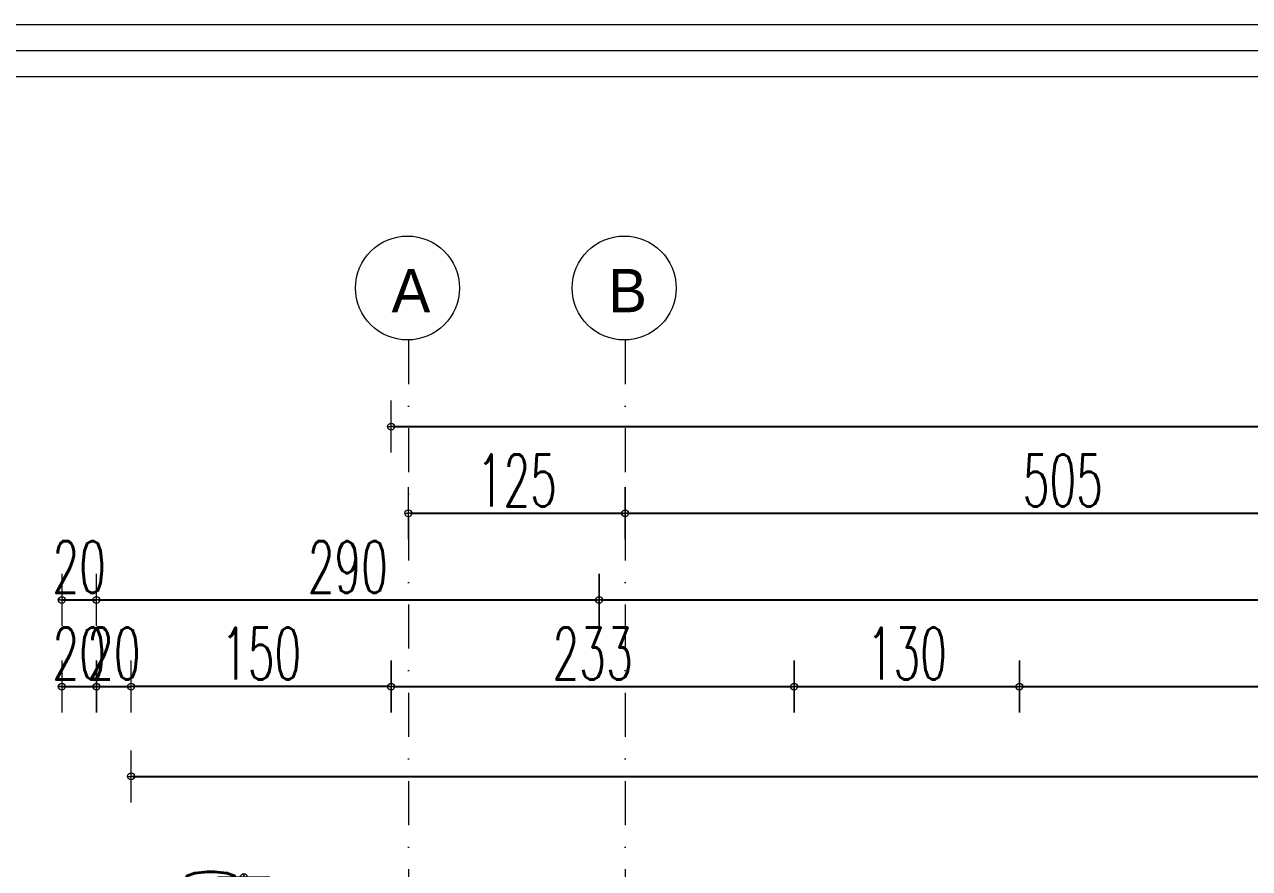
# Model space of a CAD drawing. Header units: millimetres. Extents: x -16104 to 67872, y -88009 to 12107.
# Drawn here: x 28793 to 29500, y 11620 to 12107 of the extents above; entities that cross this region are included whole.
import ezdxf

# ---------------------------------------------------------------- set-up
doc = ezdxf.new("R2010")
doc.units = ezdxf.units.MM
doc.linetypes.add('ACAD_ISO07W100', pattern=[3, 0, -3])
doc.linetypes.add('DASHDOTX2', pattern=[50.8, 25.4, -12.7, 0, -12.7])
doc.layers.get('0').update_dxf_attribs({"color": 241})
for name, color, linetype, lineweight in [('AKS', 1, 'ACAD_ISO07W100', 5), ('akslar', 144, 'Continuous', 20), ('c05', 32, 'Continuous', 13), ('OLCU', 54, 'Continuous', 13)]:
    doc.layers.add(name, color=color, linetype=linetype, lineweight=lineweight)
doc.styles.add('DIM', font='Txttw.shx', dxfattribs={"width": 0.6})
doc.dimstyles.new('50', dxfattribs={"dimscale": 0, "dimtxt": 30, "dimasz": 1, "dimexe": 0, "dimexo": 2, "dimgap": 4, "dimtad": 1, "dimdec": 0, "dimzin": 0, "dimdsep": 46, "dimtxsty": 'DIM', "dimblk1": 'DOT', "dimblk2": 'DOT', "dimsah": 1, "dimcen": 1.5, "dimdle": 3, "dimse1": 1, "dimse2": 1, "dimclrd": 256, "dimclre": 9, "dimclrt": 256, "dimadec": 0, "dimazin": 0, "dimtfac": 0.24, "dimtdec": 0, "dimtix": 1, "dimtmove": 2, "dimatfit": 3, "dimldrblk": 'DOT', "dimfxl": 0, "dimtolj": 1, "dimtzin": 15, "dimarcsym": 0})

# ---------------------------------------------------------------- blocks, each defined once
blk = doc.blocks.new('DOT')
for p, q in [((0, 15), (0, -15)), ((-2, 0), (0, 0)), ((2, 0), (0, 0))]:
    blk.add_line(p, q)
blk.add_circle((0, 0), 2)
blk = doc.blocks.new('*D2036')
at = {"layer": 'Defpoints', "color": 0, "transparency": 16777216}
for p in [(28919.93, 11615.04), (28919.93, 11595.04), (28919.93, 11595.04)]:
    blk.add_point(p, dxfattribs=at)
at = {"layer": 'OLCU', "lineweight": -2, "transparency": 16777216}
for p, q in [((28919.93, 11616.04), (28919.93, 11617.04)), ((28919.93, 11615.04), (28919.93, 11595.04)), ((28919.93, 11594.04), (28919.93, 11593.04))]:
    blk.add_line(p, q, dxfattribs=at)
for p, rotation in [((28919.93, 11615.04), 270), ((28919.93, 11595.04), 90)]:
    blk.add_blockref('DOT', p, dxfattribs=dict(at, rotation=rotation))
at = {"layer": 'OLCU', "transparency": 16777216, "insert": (28900.93, 11605.04), "char_height": 30, "attachment_point": 5, "rotation": 90, "style": 'DIM'}
blk.add_mtext('\\A1;20', dxfattribs=at)
blk = doc.blocks.new('*D2400')
at = {"layer": 'Defpoints', "color": 0, "transparency": 16777216}
for p in [(29237.43, 11725.04), (29004.93, 11675.04), (29237.43, 11675.04)]:
    blk.add_point(p, dxfattribs=at)
at = {"layer": 'OLCU', "lineweight": -2, "transparency": 16777216}
blk.add_line((29005.93, 11725.04), (29236.43, 11725.04), dxfattribs=at)
at = {"layer": 'OLCU', "lineweight": -2, "transparency": 16777216, "rotation": 180}
blk.add_blockref('DOT', (29004.93, 11725.04), dxfattribs=at)
at = {"layer": 'OLCU', "lineweight": -2, "transparency": 16777216}
blk.add_blockref('DOT', (29237.43, 11725.04), dxfattribs=at)
at = {"layer": 'OLCU', "transparency": 16777216, "insert": (29121.18, 11744.04), "char_height": 30, "attachment_point": 5, "style": 'DIM'}
blk.add_mtext('\\A1;233', dxfattribs=at)
blk = doc.blocks.new('*D2178')
at = {"layer": 'Defpoints', "color": 0, "transparency": 16777216}
for p in [(29367.43, 11725.04), (29237.43, 11675.04), (29367.43, 11675.04)]:
    blk.add_point(p, dxfattribs=at)
at = {"layer": 'OLCU', "lineweight": -2, "transparency": 16777216}
blk.add_line((29238.43, 11725.04), (29366.43, 11725.04), dxfattribs=at)
at = {"layer": 'OLCU', "lineweight": -2, "transparency": 16777216, "rotation": 180}
blk.add_blockref('DOT', (29237.43, 11725.04), dxfattribs=at)
at = {"layer": 'OLCU', "lineweight": -2, "transparency": 16777216}
blk.add_blockref('DOT', (29367.43, 11725.04), dxfattribs=at)
at = {"layer": 'OLCU', "transparency": 16777216, "insert": (29302.43, 11744.04), "char_height": 30, "attachment_point": 5, "style": 'DIM'}
blk.add_mtext('\\A1;130', dxfattribs=at)
blk = doc.blocks.new('*D2179')
at = {"layer": 'Defpoints', "color": 0, "transparency": 16777216}
for p in [(29802.43, 11725.04), (29367.43, 11675.04), (29802.43, 11675.04)]:
    blk.add_point(p, dxfattribs=at)
at = {"layer": 'OLCU', "lineweight": -2, "transparency": 16777216}
blk.add_line((29368.43, 11725.04), (29801.43, 11725.04), dxfattribs=at)
at = {"layer": 'OLCU', "lineweight": -2, "transparency": 16777216, "rotation": 180}
blk.add_blockref('DOT', (29367.43, 11725.04), dxfattribs=at)
at = {"layer": 'OLCU', "lineweight": -2, "transparency": 16777216}
blk.add_blockref('DOT', (29802.43, 11725.04), dxfattribs=at)
at = {"layer": 'OLCU', "transparency": 16777216, "insert": (29584.93, 11744.04), "char_height": 30, "attachment_point": 5, "style": 'DIM'}
blk.add_mtext('\\A1;435', dxfattribs=at)
blk = doc.blocks.new('*D2186')
at = {"layer": 'Defpoints', "color": 0, "transparency": 16777216}
for p in [(29124.93, 11775.04), (30934.93, 11775.04), (30934.93, 11740.04)]:
    blk.add_point(p, dxfattribs=at)
at = {"layer": 'OLCU', "lineweight": -2, "transparency": 16777216}
blk.add_line((29125.93, 11775.04), (30933.93, 11775.04), dxfattribs=at)
at = {"layer": 'OLCU', "lineweight": -2, "transparency": 16777216, "rotation": 180}
blk.add_blockref('DOT', (29124.93, 11775.04), dxfattribs=at)
at = {"layer": 'OLCU', "lineweight": -2, "transparency": 16777216}
blk.add_blockref('DOT', (30934.93, 11775.04), dxfattribs=at)
at = {"layer": 'OLCU', "transparency": 16777216, "insert": (30029.93, 11794.04), "char_height": 30, "attachment_point": 5, "style": 'DIM'}
blk.add_mtext('\\A1;1810', dxfattribs=at)
blk = doc.blocks.new('*D2187')
at = {"layer": 'Defpoints', "color": 0, "transparency": 16777216}
for p in [(29004.93, 11790.04), (29014.91, 10777.83), (29014.91, 10742.83)]:
    blk.add_point(p, dxfattribs=at)
at = {"layer": 'OLCU', "lineweight": -2, "transparency": 16777216}
for p, q in [((29003.93, 10777.83), (29002.93, 10777.83)), ((29004.93, 10777.83), (29014.91, 10777.83)), ((29015.91, 10777.83), (29016.91, 10777.83))]:
    blk.add_line(p, q, dxfattribs=at)
blk.add_blockref('DOT', (29004.93, 10777.83), dxfattribs=at)
at = {"layer": 'OLCU', "lineweight": -2, "transparency": 16777216, "rotation": 180}
blk.add_blockref('DOT', (29014.91, 10777.83), dxfattribs=at)
at = {"layer": 'OLCU', "transparency": 16777216, "insert": (29009.92, 10796.83), "char_height": 30, "attachment_point": 5, "style": 'DIM'}
blk.add_mtext('\\A1;10', dxfattribs=at)
blk = doc.blocks.new('*D2188')
at = {"layer": 'Defpoints', "color": 0, "transparency": 16777216}
for p in [(29014.91, 11825.04), (29139.93, 11825.04), (29139.93, 11825.04)]:
    blk.add_point(p, dxfattribs=at)
at = {"layer": 'OLCU', "lineweight": -2, "transparency": 16777216}
blk.add_line((29015.91, 11825.04), (29138.93, 11825.04), dxfattribs=at)
at = {"layer": 'OLCU', "lineweight": -2, "transparency": 16777216, "rotation": 180}
blk.add_blockref('DOT', (29014.91, 11825.04), dxfattribs=at)
at = {"layer": 'OLCU', "lineweight": -2, "transparency": 16777216}
blk.add_blockref('DOT', (29139.93, 11825.04), dxfattribs=at)
at = {"layer": 'OLCU', "transparency": 16777216, "insert": (29077.42, 11844.04), "char_height": 30, "attachment_point": 5, "style": 'DIM'}
blk.add_mtext('\\A1;125', dxfattribs=at)
blk = doc.blocks.new('*D2189')
at = {"layer": 'Defpoints', "color": 0, "transparency": 16777216}
for p in [(29139.93, 11825.04), (29644.89, 11825.04), (29644.89, 10777.83)]:
    blk.add_point(p, dxfattribs=at)
at = {"layer": 'OLCU', "lineweight": -2, "transparency": 16777216}
blk.add_line((29140.93, 11825.04), (29643.89, 11825.04), dxfattribs=at)
at = {"layer": 'OLCU', "lineweight": -2, "transparency": 16777216, "rotation": 180}
blk.add_blockref('DOT', (29139.93, 11825.04), dxfattribs=at)
at = {"layer": 'OLCU', "lineweight": -2, "transparency": 16777216}
blk.add_blockref('DOT', (29644.89, 11825.04), dxfattribs=at)
at = {"layer": 'OLCU', "transparency": 16777216, "insert": (29392.41, 11844.04), "char_height": 30, "attachment_point": 5, "style": 'DIM'}
blk.add_mtext('\\A1;505', dxfattribs=at)
blk = doc.blocks.new('*D2196')
at = {"layer": 'Defpoints', "color": 0, "transparency": 16777216}
for p in [(31054.93, 11875.04), (29004.93, 11840.04), (31054.93, 11840.04)]:
    blk.add_point(p, dxfattribs=at)
at = {"layer": 'OLCU', "lineweight": -2, "transparency": 16777216}
blk.add_line((29005.93, 11875.04), (31053.93, 11875.04), dxfattribs=at)
at = {"layer": 'OLCU', "lineweight": -2, "transparency": 16777216, "rotation": 180}
blk.add_blockref('DOT', (29004.93, 11875.04), dxfattribs=at)
at = {"layer": 'OLCU', "lineweight": -2, "transparency": 16777216}
blk.add_blockref('DOT', (31054.93, 11875.04), dxfattribs=at)
at = {"layer": 'OLCU', "transparency": 16777216, "insert": (30029.93, 11894.04), "char_height": 30, "attachment_point": 5, "style": 'DIM'}
blk.add_mtext('\\A1;2050', dxfattribs=at)
blk = doc.blocks.new('*D2252')
at = {"layer": 'Defpoints', "color": 0, "transparency": 16777216}
for p in [(28834.93, 11775.04), (28814.93, 11675.04), (28834.93, 11675.04)]:
    blk.add_point(p, dxfattribs=at)
at = {"layer": 'OLCU', "lineweight": -2, "transparency": 16777216}
for p, q in [((28813.93, 11775.04), (28812.93, 11775.04)), ((28814.93, 11775.04), (28834.93, 11775.04)), ((28835.93, 11775.04), (28836.93, 11775.04))]:
    blk.add_line(p, q, dxfattribs=at)
blk.add_blockref('DOT', (28814.93, 11775.04), dxfattribs=at)
at = {"layer": 'OLCU', "lineweight": -2, "transparency": 16777216, "rotation": 180}
blk.add_blockref('DOT', (28834.93, 11775.04), dxfattribs=at)
at = {"layer": 'OLCU', "transparency": 16777216, "insert": (28824.93, 11794.04), "char_height": 30, "attachment_point": 5, "style": 'DIM'}
blk.add_mtext('\\A1;20', dxfattribs=at)
blk = doc.blocks.new('*D2253')
at = {"layer": 'Defpoints', "color": 0, "transparency": 16777216}
for p in [(29124.93, 11775.04), (28834.93, 11675.04), (29124.93, 11675.04)]:
    blk.add_point(p, dxfattribs=at)
at = {"layer": 'OLCU', "lineweight": -2, "transparency": 16777216}
blk.add_line((28835.93, 11775.04), (29123.93, 11775.04), dxfattribs=at)
at = {"layer": 'OLCU', "lineweight": -2, "transparency": 16777216, "rotation": 180}
blk.add_blockref('DOT', (28834.93, 11775.04), dxfattribs=at)
at = {"layer": 'OLCU', "lineweight": -2, "transparency": 16777216}
blk.add_blockref('DOT', (29124.93, 11775.04), dxfattribs=at)
at = {"layer": 'OLCU', "transparency": 16777216, "insert": (28979.93, 11794.04), "char_height": 30, "attachment_point": 5, "style": 'DIM'}
blk.add_mtext('\\A1;290', dxfattribs=at)
blk = doc.blocks.new('*D2283')
at = {"layer": 'Defpoints', "color": 0, "transparency": 16777216}
for p in [(28854.93, 11673.23), (31204.93, 11673.23), (31204.93, 11673.23)]:
    blk.add_point(p, dxfattribs=at)
at = {"layer": 'OLCU', "lineweight": -2, "transparency": 16777216}
blk.add_line((28855.93, 11673.23), (31203.93, 11673.23), dxfattribs=at)
at = {"layer": 'OLCU', "lineweight": -2, "transparency": 16777216, "rotation": 180}
blk.add_blockref('DOT', (28854.93, 11673.23), dxfattribs=at)
at = {"layer": 'OLCU', "lineweight": -2, "transparency": 16777216}
blk.add_blockref('DOT', (31204.93, 11673.23), dxfattribs=at)
at = {"layer": 'OLCU', "transparency": 16777216, "insert": (30029.93, 11692.23), "char_height": 30, "attachment_point": 5, "style": 'DIM'}
blk.add_mtext('\\A1;2350', dxfattribs=at)
blk = doc.blocks.new('*D2286')
at = {"layer": 'Defpoints', "color": 0, "transparency": 16777216}
for p in [(28854.93, 11725.04), (28854.93, 11725.04), (29004.93, 11725.04)]:
    blk.add_point(p, dxfattribs=at)
at = {"layer": 'OLCU', "lineweight": -2, "transparency": 16777216}
blk.add_line((29003.93, 11725.04), (28855.93, 11725.04), dxfattribs=at)
at = {"layer": 'OLCU', "lineweight": -2, "transparency": 16777216, "rotation": 180}
blk.add_blockref('DOT', (28854.93, 11725.04), dxfattribs=at)
at = {"layer": 'OLCU', "lineweight": -2, "transparency": 16777216}
blk.add_blockref('DOT', (29004.93, 11725.04), dxfattribs=at)
at = {"layer": 'OLCU', "transparency": 16777216, "insert": (28929.93, 11744.04), "char_height": 30, "attachment_point": 5, "style": 'DIM'}
blk.add_mtext('\\A1;150', dxfattribs=at)
blk = doc.blocks.new('*D2287')
at = {"layer": 'Defpoints', "color": 0, "transparency": 16777216}
for p in [(28854.93, 11725.04), (28834.93, 11625.04), (28854.93, 11625.04)]:
    blk.add_point(p, dxfattribs=at)
at = {"layer": 'OLCU', "lineweight": -2, "transparency": 16777216}
for p, q in [((28833.93, 11725.04), (28832.93, 11725.04)), ((28834.93, 11725.04), (28854.93, 11725.04)), ((28855.93, 11725.04), (28856.93, 11725.04))]:
    blk.add_line(p, q, dxfattribs=at)
blk.add_blockref('DOT', (28834.93, 11725.04), dxfattribs=at)
at = {"layer": 'OLCU', "lineweight": -2, "transparency": 16777216, "rotation": 180}
blk.add_blockref('DOT', (28854.93, 11725.04), dxfattribs=at)
at = {"layer": 'OLCU', "transparency": 16777216, "insert": (28844.93, 11744.04), "char_height": 30, "attachment_point": 5, "style": 'DIM'}
blk.add_mtext('\\A1;20', dxfattribs=at)
blk = doc.blocks.new('*D2288')
at = {"layer": 'Defpoints', "color": 0, "transparency": 16777216}
for p in [(28834.93, 11725.04), (28814.93, 11625.04), (28834.93, 11625.04)]:
    blk.add_point(p, dxfattribs=at)
at = {"layer": 'OLCU', "lineweight": -2, "transparency": 16777216}
for p, q in [((28813.93, 11725.04), (28812.93, 11725.04)), ((28814.93, 11725.04), (28834.93, 11725.04)), ((28835.93, 11725.04), (28836.93, 11725.04))]:
    blk.add_line(p, q, dxfattribs=at)
blk.add_blockref('DOT', (28814.93, 11725.04), dxfattribs=at)
at = {"layer": 'OLCU', "lineweight": -2, "transparency": 16777216, "rotation": 180}
blk.add_blockref('DOT', (28834.93, 11725.04), dxfattribs=at)
at = {"layer": 'OLCU', "transparency": 16777216, "insert": (28824.93, 11744.04), "char_height": 30, "attachment_point": 5, "style": 'DIM'}
blk.add_mtext('\\A1;20', dxfattribs=at)

msp = doc.modelspace()

# ---------------------------------------------------------------- linework, layer by layer
at = {"layer": 'AKS', "linetype": 'ByBlock'}
for centre in [(29014.38, 11955.04), (29139.4, 11955.04)]:
    msp.add_circle(centre, 30, dxfattribs=at)
at = {"layer": 'akslar', "linetype": 'DASHDOTX2'}
for p, q in [((29014.91, 11925.04), (29014.91, 9115.54)), ((29139.93, 11925.04), (29139.93, 9115.54))]:
    msp.add_line(p, q, dxfattribs=at)
at = {"layer": 'c05'}
for points in [[(31845.47, 8939.59), (31845.47, 8729.34), (28315.22, 8729.34), (28315.22, 12107.12), (31845.47, 12107.12), (31845.47, 10251.03)], [(31830.47, 8939.59), (31830.47, 8744.34), (28330.22, 8744.34), (28330.22, 12092.12), (31830.47, 12092.12), (31830.47, 10251.03)], [(31815.47, 8939.59), (31815.47, 8759.34), (28345.22, 8759.34), (28345.22, 12077.12), (31815.47, 12077.12), (31815.47, 10251.03)]]:
    msp.add_lwpolyline(points, dxfattribs=at)

# ---------------------------------------------------------------- texts
at = {"layer": 'AKS', "char_height": 25, "width": 35.6591, "attachment_point": 1}
for s, insert in [('A', (29005.22, 11966.05)), ('B', (29130.24, 11966.05))]:
    msp.add_mtext(s, dxfattribs=dict(at, insert=insert))

# ---------------------------------------------------------------- dimensions: what is measured, and where the dimension line sits
at = {"layer": 'OLCU'}
for base, p1, p2, picture, middle in [((31054.93, 11875.04), (29004.93, 11840.04), (31054.93, 11840.04), '*D2196', (30029.93, 11894.04)), ((29139.93, 11825.04), (29014.91, 11825.04), (29139.93, 11825.04), '*D2188', (29077.42, 11844.04)), ((29644.89, 11825.04), (29139.93, 11825.04), (29644.89, 10777.83), '*D2189', (29392.41, 11844.04)), ((28834.93, 11775.04), (28814.93, 11675.04), (28834.93, 11675.04), '*D2252', (28824.93, 11794.04)), ((29124.93, 11775.04), (28834.93, 11675.04), (29124.93, 11675.04), '*D2253', (28979.93, 11794.04)), ((30934.93, 11775.04), (29124.93, 11775.04), (30934.93, 11740.04), '*D2186', (30029.93, 11794.04)), ((29014.91, 10777.83), (29004.93, 11790.04), (29014.91, 10742.83), '*D2187', (29009.92, 10796.83)), ((28834.93, 11725.04), (28814.93, 11625.04), (28834.93, 11625.04), '*D2288', (28824.93, 11744.04)), ((28854.93, 11725.04), (28834.93, 11625.04), (28854.93, 11625.04), '*D2287', (28844.93, 11744.04)), ((28854.93, 11725.04), (29004.93, 11725.04), (28854.93, 11725.04), '*D2286', (28929.93, 11744.04)), ((29237.42750704, 11725.04463968), (29004.92750704, 11675.04463968), (29237.42750704, 11675.04463968), '*D2400', (29121.17750704, 11744.04463968)), ((29367.43, 11725.04), (29237.43, 11675.04), (29367.43, 11675.04), '*D2178', (29302.43, 11744.04)), ((29802.43, 11725.04), (29367.43, 11675.04), (29802.43, 11675.04), '*D2179', (29584.93, 11744.04)), ((31204.93, 11673.23), (28854.93, 11673.23), (31204.93, 11673.23), '*D2283', (30029.93, 11692.23))]:
    dim = msp.add_linear_dim(base=base, p1=p1, p2=p2, dimstyle='50', override={"dimscale": 1}, dxfattribs=at)
    dim.commit()
    dim.dimension.update_dxf_attribs({"geometry": picture, "text_midpoint": middle})
dim = msp.add_linear_dim(base=(28919.93, 11595.04), p1=(28919.93, 11615.04), p2=(28919.93, 11595.04), angle=90, dimstyle='50', override={"dimscale": 1}, dxfattribs=at)
dim.commit()
dim.dimension.update_dxf_attribs({"geometry": '*D2036', "text_midpoint": (28900.93, 11605.04)})

doc.saveas('drawing.dxf')
